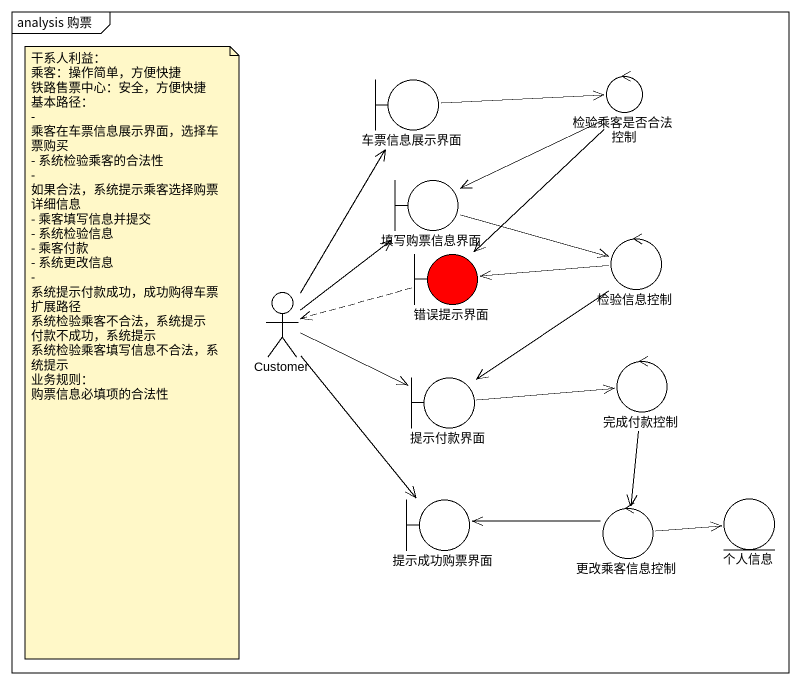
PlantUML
@startuml
mainframe analysis 购票
boundary 车票信息展示界面
control 检验乘客是否合法控制
boundary 填写购票信息界面
boundary 错误提示界面 #FF0000
control 检验信息控制
actor Customer
control 完成付款控制
boundary 提示付款界面
boundary 提示成功购票界面
control 更改乘客信息控制
entity 个人信息
车票信息展示界面 -right-> 检验乘客是否合法控制
检验乘客是否合法控制 -left-> 填写购票信息界面
检验乘客是否合法控制 --> 错误提示界面
填写购票信息界面 -right-> 检验信息控制
错误提示界面 .left.> Customer
检验信息控制 -left-> 错误提示界面
检验信息控制 --> 提示付款界面
Customer -up-> 车票信息展示界面
Customer -up-> 填写购票信息界面
Customer -right-> 提示付款界面
Customer --> 提示成功购票界面
完成付款控制 --> 更改乘客信息控制
提示付款界面 -right-> 完成付款控制
更改乘客信息控制 -left-> 提示成功购票界面
更改乘客信息控制 -right-> 个人信息
note as N1
  干系人利益：
  乘客：操作简单，方便快捷
  铁路售票中心：安全，方便快捷
  基本路径：
  - 乘客在车票信息展示界面，选择车票购买
  - 系统检验乘客的合法性
  - 如果合法，系统提示乘客选择购票详细信息
  - 乘客填写信息并提交
  - 系统检验信息
  - 乘客付款
  - 系统更改信息
  - 系统提示付款成功，成功购得车票
  扩展路径
  系统检验乘客不合法，系统提示
  付款不成功，系统提示
  系统检验乘客填写信息不合法，系统提示
  业务规则：
  购票信息必填项的合法性
end note
@enduml
